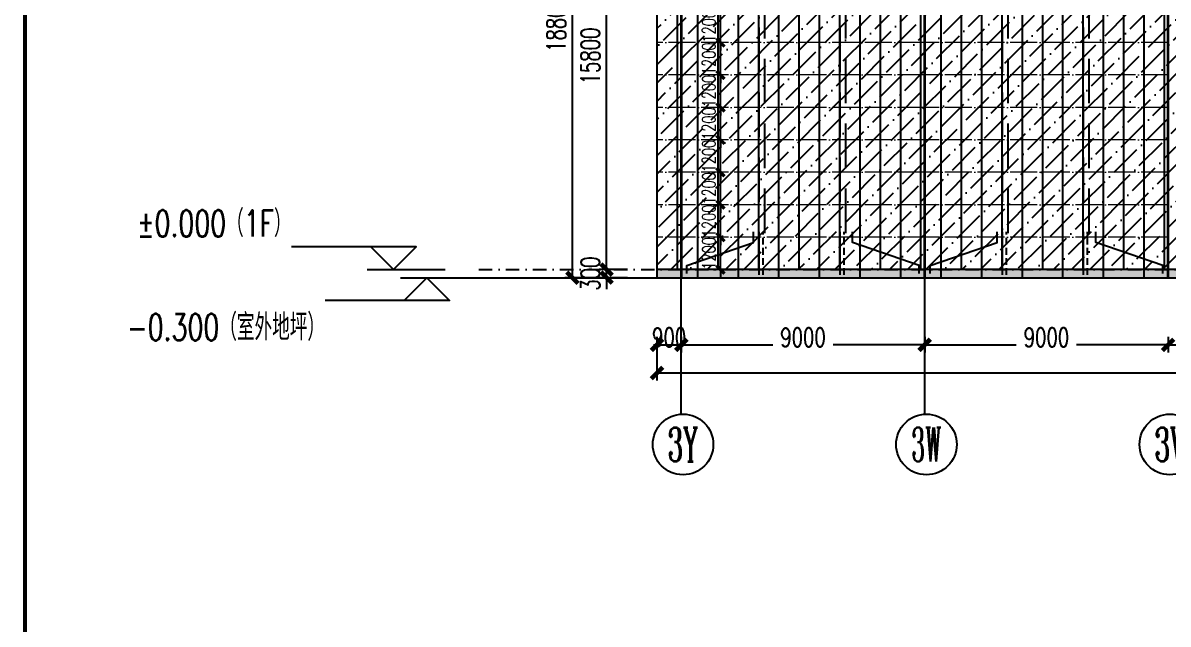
# Model space of a CAD drawing. Extents: x -2072575 to 87763, y -155913 to 742026.
# Drawn here: x -158687 to -116342, y 490101 to 512339 of the extents above; entities that cross this region are included whole.
import ezdxf
from ezdxf.enums import TextEntityAlignment as Align

# ---------------------------------------------------------------- set-up
doc = ezdxf.new("R2010")
doc.units = 0
doc.header["$LTSCALE"] = 1000
for name, pattern in [('CENTER', [2, 1.25, -0.25, 0.25, -0.25]), ('DASHDOT', [1, 0.5, -0.25, 0, -0.25]), ('DASHED', [0.75, 0.5, -0.25]), ('DOT', [0.25, 0, -0.25]), ('DOTE', [2.42, 2, -0.2, 0.02, -0.2])]:
    doc.linetypes.add(name, pattern=pattern)
doc.layers.get('Defpoints').update_dxf_attribs({"color": 210})
for name, color, linetype in [('!ZN1-填充-8', 8, 'Continuous'), ('0-cxFrame', 155, 'Continuous'), ('12圆钢+30钢套管撑杆', 3, 'Continuous'), ('12圆钢斜拉条', 30, 'Continuous'), ('12圆钢直拉条', 22, 'Continuous'), ('3符号', 3, 'Continuous'), ('3铝板幕墙', 3, 'Continuous'), ('A-LIN-V', 9, 'Continuous'), ('A-云线', 50, 'Continuous'), ('AS-WALL', 40, 'Continuous'), ('DIM', 173, 'Continuous'), ('DOT', 8, 'DOT'), ('DOTE', 1, 'CENTER'), ('压型钢板', 23, 'Continuous')]:
    doc.layers.add(name, color=color, linetype=linetype)
for name, color, linetype, lineweight in [('0-cxText', 131, 'Continuous', 25), ('冷弯薄壁C型钢 250x75x20x3.0', 51, 'DOTE', 0), ('梁', 4, 'Continuous', 18)]:
    doc.layers.add(name, color=color, linetype=linetype, lineweight=lineweight)
doc.styles.add('_TCH_AXIS', font='COMPLEX', dxfattribs={"bigfont": 'GBCBIG'})
doc.styles.add('cx_tuming', font='simhei.ttf')
doc.styles.add('cx_tuqian1', font='')
doc.styles.add('DHTEXT-1', font='romans.shx', dxfattribs={"width": 0.7, "bigfont": 'chinese.shx'})
doc.styles.add('卓越符号', font='ROMANS.shx', dxfattribs={"width": 0.7, "bigfont": 'CHINESE.shx'})
doc.styles.add('黑体', font='simhei.ttf', dxfattribs={"height": 12})
doc.styles.get('cx_tuqian1').set_extended_font_data('SimSun')
doc.dimstyles.new('ZN200', dxfattribs={"dimscale": 200, "dimtxt": 2.5, "dimasz": 1.5, "dimexe": 1, "dimexo": 2, "dimgap": 0.9, "dimtad": 1, "dimdec": 0, "dimdsep": 46, "dimtxsty": 'DHTEXT-1', "dimblk": 'ARCHTICK', "dimcen": 2.5, "dimclrd": 173, "dimclre": 173, "dimclrt": 7, "dimazin": 2, "dimtfac": 1, "dimtdec": 0, "dimtix": 1, "dimtmove": 2, "dimatfit": 3, "dimfxl": 0, "dimtolj": 1, "dimtzin": 0, "dimarcsym": 0})
doc.dimstyles.new('ZN280', dxfattribs={"dimscale": 280, "dimtxt": 2.5, "dimasz": 1.5, "dimexe": 1, "dimexo": 2, "dimgap": 0.9, "dimtad": 1, "dimdec": 0, "dimdsep": 46, "dimtxsty": 'DHTEXT-1', "dimblk": 'ARCHTICK', "dimcen": 2.5, "dimclrd": 173, "dimclre": 173, "dimclrt": 7, "dimazin": 2, "dimtfac": 1, "dimtdec": 0, "dimtix": 1, "dimtmove": 2, "dimatfit": 3, "dimfxl": 0, "dimarcsym": 0})

# ---------------------------------------------------------------- blocks, each defined once
blk = doc.blocks.new('20250905101245')
at = {"layer": '!ZN1-填充-8'}
h = blk.add_hatch(dxfattribs=at)
h.set_pattern_fill('ANSI36', color=252, scale=300, style=0)
h.set_pattern_definition([(45, (119669.48, -503214.68), (252.5697, 926.0889), [1190.625, -238.125, 0, -238.125])])
h.paths.add_polyline_path([(-900, 0), (31700, 0), (31700, 18450), (-900, 18450)])
h = blk.add_hatch(dxfattribs=at)
h.set_pattern_fill('DOTS', color=252, scale=75, style=0)
h.set_pattern_definition([(0, (134341.77, -503214.68), (59.53125, 119.0625), [0, -119.0625])])
h.paths.add_polyline_path([(-900, 0), (43003, 0), (43003, -300), (-900, -300)])
at = {"layer": '3铝板幕墙', "color": 252, "ltscale": 1000}
for p, q in [((600, 0), (600, -300)), ((2100, 0), (2100, -300)), ((3600, 0), (3600, -300)), ((5100, 0), (5100, -300)), ((6600, 0), (6600, -300)), ((8100, 0), (8100, -300)), ((9600, 0), (9600, -300)), ((11100, 0), (11100, -300)), ((12600, 0), (12600, -300)), ((14100, 0), (14100, -300)), ((15600, 0), (15600, -300)), ((17100, 0), (17100, -300))]:
    blk.add_line(p, q, dxfattribs=at)
blk.add_lwpolyline([(43003, 0), (-900, 0), (-900, -300), (43003, -300)], close=True, dxfattribs=at)
at = {"layer": 'A-LIN-V', "color": 252}
blk.add_line((-900, 18500), (-900, -300), dxfattribs=at)
at = {"layer": '压型钢板', "color": 252, "ltscale": 10}
for p, q in [((-900, 18500), (-900, 0)), ((-150, 18500), (-150, 0)), ((600, 18500), (600, 0)), ((1350, 18500), (1350, 0)), ((2100, 18500), (2100, 0)), ((2850, 18500), (2850, 0)), ((3600, 18500), (3600, 0)), ((4350, 18500), (4350, 0)), ((5100, 18500), (5100, 0)), ((5850, 18500), (5850, 0)), ((6600, 18500), (6600, 0)), ((7350, 18500), (7350, 0)), ((8100, 18500), (8100, 0)), ((8850, 18500), (8850, 0)), ((9600, 18500), (9600, 0)), ((10350, 18500), (10350, 0)), ((11100, 18500), (11100, 0)), ((11850, 18500), (11850, 0)), ((12600, 18500), (12600, 0)), ((13350, 18500), (13350, 0)), ((14100, 18500), (14100, 0)), ((14850, 18500), (14850, 0)), ((15600, 18500), (15600, 0)), ((16350, 18500), (16350, 0)), ((17100, 18500), (17100, 0)), ((17850, 18500), (17850, 0))]:
    blk.add_line(p, q, dxfattribs=at)
blk = doc.blocks.new('_ArchTick')
at = {"color": 0, "linetype": 'ByBlock', "const_width": 0.4}
blk.add_lwpolyline([(-0.5, -0.5), (0.5, 0.5)], dxfattribs=at)
blk = doc.blocks.new('*D2502')
at = {"layer": 'Defpoints', "color": 0, "ltscale": 2800, "transparency": 16777216}
for p in [(-4026, 18500), (-2693, 18500), (-2693, -300)]:
    blk.add_point(p, dxfattribs=at)
at = {"layer": 'DIM', "color": 173, "linetype": 'ByBlock', "lineweight": -2, "ltscale": 2800, "transparency": 16777216}
for p, q in [((-3253, 18500), (-4306, 18500)), ((-4026, -300), (-4026, 18500)), ((-3253, -300), (-4306, -300))]:
    blk.add_line(p, q, dxfattribs=at)
at = {"layer": 'DIM', "color": 173, "lineweight": -2, "ltscale": 2800, "transparency": 16777216, "xscale": 420, "yscale": 420, "zscale": 420}
for p, rotation in [((-4026, 18500), 90), ((-4026, -300), 270)]:
    blk.add_blockref('_ArchTick', p, dxfattribs=dict(at, rotation=rotation))
at = {"layer": 'DIM', "color": 7, "ltscale": 2800, "transparency": 16777216, "insert": (-4628, 9100), "char_height": 700, "attachment_point": 5, "rotation": 90, "style": 'DHTEXT-1'}
blk.add_mtext('18800', dxfattribs=at)
blk = doc.blocks.new('*D2503')
at = {"layer": 'Defpoints', "color": 0, "ltscale": 2800, "transparency": 16777216}
for p in [(-1428, 0), (-2761, 0), (-1428, -300)]:
    blk.add_point(p, dxfattribs=at)
at = {"layer": 'DIM', "color": 173, "linetype": 'ByBlock', "lineweight": -2, "ltscale": 2800, "transparency": 16777216}
for p, q in [((-2761, 0), (-2761, 420)), ((-1988, 0), (-3041, 0)), ((-1988, -300), (-3041, -300)), ((-2761, -300), (-2761, 0)), ((-2761, -300), (-2761, -720))]:
    blk.add_line(p, q, dxfattribs=at)
at = {"layer": 'DIM', "color": 173, "lineweight": -2, "ltscale": 2800, "transparency": 16777216, "xscale": 420, "yscale": 420, "zscale": 420}
for p, rotation in [((-2761, 0), 270), ((-2761, -300), 90)]:
    blk.add_blockref('_ArchTick', p, dxfattribs=dict(at, rotation=rotation))
at = {"layer": 'DIM', "color": 7, "ltscale": 2800, "transparency": 16777216, "insert": (-3363, -150), "char_height": 700, "attachment_point": 5, "rotation": 90, "style": 'DHTEXT-1'}
blk.add_mtext('300', dxfattribs=at)
blk = doc.blocks.new('*D2504')
at = {"layer": 'Defpoints', "color": 0, "ltscale": 2800, "transparency": 16777216}
for p in [(-2761, 15800), (-1428, 15800), (-1428, 0)]:
    blk.add_point(p, dxfattribs=at)
at = {"layer": 'DIM', "color": 173, "linetype": 'ByBlock', "lineweight": -2, "ltscale": 2800, "transparency": 16777216}
for p, q in [((-1988, 15800), (-3041, 15800)), ((-2761, 0), (-2761, 15800)), ((-1988, 0), (-3041, 0))]:
    blk.add_line(p, q, dxfattribs=at)
at = {"layer": 'DIM', "color": 173, "lineweight": -2, "ltscale": 2800, "transparency": 16777216, "xscale": 420, "yscale": 420, "zscale": 420}
for p, rotation in [((-2761, 15800), 90), ((-2761, 0), 270)]:
    blk.add_blockref('_ArchTick', p, dxfattribs=dict(at, rotation=rotation))
at = {"layer": 'DIM', "color": 7, "ltscale": 2800, "transparency": 16777216, "insert": (-3363, 7900), "char_height": 700, "attachment_point": 5, "rotation": 90, "style": 'DHTEXT-1'}
blk.add_mtext('15800', dxfattribs=at)
blk = doc.blocks.new('*D2507')
at = {"layer": 'Defpoints', "color": 0, "ltscale": 2800, "transparency": 16777216}
for p in [(-900, -1926), (184800, -1926), (184800, -3824)]:
    blk.add_point(p, dxfattribs=at)
at = {"layer": 'DIM', "color": 173, "linetype": 'ByBlock', "lineweight": -2, "ltscale": 2800, "transparency": 16777216}
for p, q in [((-900, -2486), (-900, -4104)), ((184800, -2486), (184800, -4104)), ((-900, -3824), (90403, -3824)), ((184800, -3824), (93497, -3824))]:
    blk.add_line(p, q, dxfattribs=at)
at = {"layer": 'DIM', "color": 173, "lineweight": -2, "ltscale": 2800, "transparency": 16777216, "xscale": 420, "yscale": 420, "zscale": 420, "rotation": 180}
blk.add_blockref('_ArchTick', (-900, -3824), dxfattribs=at)
at = {"layer": 'DIM', "color": 173, "lineweight": -2, "ltscale": 2800, "transparency": 16777216, "xscale": 420, "yscale": 420, "zscale": 420}
blk.add_blockref('_ArchTick', (184800, -3824), dxfattribs=at)
at = {"layer": 'DIM', "color": 7, "ltscale": 2800, "transparency": 16777216, "insert": (91950, -3549), "char_height": 700, "attachment_point": 5, "style": 'DHTEXT-1'}
blk.add_mtext('185700', dxfattribs=at)
blk = doc.blocks.new('*D2513')
at = {"layer": 'Defpoints', "color": 0, "ltscale": 2800, "transparency": 16777216}
for p in [(-900, -1926), (0, -1926), (0, -2784)]:
    blk.add_point(p, dxfattribs=at)
at = {"layer": 'DIM', "color": 173, "linetype": 'ByBlock', "lineweight": -2, "ltscale": 2800, "transparency": 16777216}
for p, q in [((-900, -2486), (-900, -3064)), ((0, -2486), (0, -3064)), ((-900, -2784), (0, -2784))]:
    blk.add_line(p, q, dxfattribs=at)
at = {"layer": 'DIM', "color": 173, "lineweight": -2, "ltscale": 2800, "transparency": 16777216, "xscale": 420, "yscale": 420, "zscale": 420, "rotation": 180}
blk.add_blockref('_ArchTick', (-900, -2784), dxfattribs=at)
at = {"layer": 'DIM', "color": 173, "lineweight": -2, "ltscale": 2800, "transparency": 16777216, "xscale": 420, "yscale": 420, "zscale": 420}
blk.add_blockref('_ArchTick', (0, -2784), dxfattribs=at)
at = {"layer": 'DIM', "color": 7, "ltscale": 2800, "transparency": 16777216, "insert": (-450, -2509), "char_height": 700, "attachment_point": 5, "style": 'DHTEXT-1'}
blk.add_mtext('900', dxfattribs=at)
blk = doc.blocks.new('*D2514')
at = {"layer": 'Defpoints', "color": 0, "ltscale": 2800, "transparency": 16777216}
for p in [(0, -1926), (9000, -1926), (9000, -2784)]:
    blk.add_point(p, dxfattribs=at)
at = {"layer": 'DIM', "color": 173, "linetype": 'ByBlock', "lineweight": -2, "ltscale": 2800, "transparency": 16777216}
for p, q in [((0, -2486), (0, -3064)), ((9000, -2486), (9000, -3064)), ((0, -2784), (3385, -2784)), ((9000, -2784), (5615, -2784))]:
    blk.add_line(p, q, dxfattribs=at)
at = {"layer": 'DIM', "color": 173, "lineweight": -2, "ltscale": 2800, "transparency": 16777216, "xscale": 420, "yscale": 420, "zscale": 420, "rotation": 180}
blk.add_blockref('_ArchTick', (0, -2784), dxfattribs=at)
at = {"layer": 'DIM', "color": 173, "lineweight": -2, "ltscale": 2800, "transparency": 16777216, "xscale": 420, "yscale": 420, "zscale": 420}
blk.add_blockref('_ArchTick', (9000, -2784), dxfattribs=at)
at = {"layer": 'DIM', "color": 7, "ltscale": 2800, "transparency": 16777216, "insert": (4500, -2509), "char_height": 700, "attachment_point": 5, "style": 'DHTEXT-1'}
blk.add_mtext('9000', dxfattribs=at)
blk = doc.blocks.new('*D2515')
at = {"layer": 'Defpoints', "color": 0, "ltscale": 2800, "transparency": 16777216}
for p in [(9000, -1926), (18000, -1926), (18000, -2784)]:
    blk.add_point(p, dxfattribs=at)
at = {"layer": 'DIM', "color": 173, "linetype": 'ByBlock', "lineweight": -2, "ltscale": 2800, "transparency": 16777216}
for p, q in [((9000, -2486), (9000, -3064)), ((18000, -2486), (18000, -3064)), ((9000, -2784), (12385, -2784)), ((18000, -2784), (14615, -2784))]:
    blk.add_line(p, q, dxfattribs=at)
at = {"layer": 'DIM', "color": 173, "lineweight": -2, "ltscale": 2800, "transparency": 16777216, "xscale": 420, "yscale": 420, "zscale": 420, "rotation": 180}
blk.add_blockref('_ArchTick', (9000, -2784), dxfattribs=at)
at = {"layer": 'DIM', "color": 173, "lineweight": -2, "ltscale": 2800, "transparency": 16777216, "xscale": 420, "yscale": 420, "zscale": 420}
blk.add_blockref('_ArchTick', (18000, -2784), dxfattribs=at)
at = {"layer": 'DIM', "color": 7, "ltscale": 2800, "transparency": 16777216, "insert": (13500, -2509), "char_height": 700, "attachment_point": 5, "style": 'DHTEXT-1'}
blk.add_mtext('9000', dxfattribs=at)
blk = doc.blocks.new('*D2516')
at = {"layer": 'Defpoints', "color": 0, "ltscale": 2800, "transparency": 16777216}
for p in [(18000, -1926), (31000, -1926), (31000, -2784)]:
    blk.add_point(p, dxfattribs=at)
at = {"layer": 'DIM', "color": 173, "linetype": 'ByBlock', "lineweight": -2, "ltscale": 2800, "transparency": 16777216}
for p, q in [((18000, -2486), (18000, -3064)), ((31000, -2486), (31000, -3064)), ((18000, -2784), (23186, -2784)), ((31000, -2784), (25814, -2784))]:
    blk.add_line(p, q, dxfattribs=at)
at = {"layer": 'DIM', "color": 173, "lineweight": -2, "ltscale": 2800, "transparency": 16777216, "xscale": 420, "yscale": 420, "zscale": 420, "rotation": 180}
blk.add_blockref('_ArchTick', (18000, -2784), dxfattribs=at)
at = {"layer": 'DIM', "color": 173, "lineweight": -2, "ltscale": 2800, "transparency": 16777216, "xscale": 420, "yscale": 420, "zscale": 420}
blk.add_blockref('_ArchTick', (31000, -2784), dxfattribs=at)
at = {"layer": 'DIM', "color": 7, "ltscale": 2800, "transparency": 16777216, "insert": (24500, -2509), "char_height": 700, "attachment_point": 5, "style": 'DHTEXT-1'}
blk.add_mtext('13000', dxfattribs=at)
blk = doc.blocks.new('卓越-轴号')
blk.add_circle((0, 0), 4)
at = {"color": 0, "style": '_TCH_AXIS', "width": 1.041667, "flags": 8}
blk.add_attdef('A', text='', height=4.48, dxfattribs=at).set_placement((-2, -2.24), (2, -2.24), align=Align.FIT)
blk = doc.blocks.new('*U226')
at = {"ltscale": 10}
blk.add_line((3.48, 0), (-6.85, 0), dxfattribs=at)
blk.add_lwpolyline([(3, 3), (0, 0), (-3, 3), (13.45, 3)])
at = {"color": 0, "style": '卓越符号', "width": 0.7, "flags": 8}
blk.add_attdef('±0.000', text='', height=3.5, dxfattribs=at).set_placement((13.45, 4.35), align=Align.RIGHT)
blk = doc.blocks.new('*U227')
at = {"ltscale": 10}
blk.add_line((3.48, 0), (-6.85, 0), dxfattribs=at)
blk.add_lwpolyline([(3, -3), (0, 0), (-3, -3), (13.45, -3)])
at = {"color": 0, "style": '卓越符号', "width": 0.7, "flags": 8}
blk.add_attdef('±0.000', text='', height=3.5, dxfattribs=at).set_placement((13.45, -7.85), align=Align.RIGHT)
blk = doc.blocks.new('TK22.A1 L(Dragon)')
at = {"layer": '0-cxFrame', "const_width": 0.5}
blk.add_lwpolyline([(-80, 10), (-821, 10), (-821, 584), (-80, 584)], close=True, dxfattribs=at)
at = {"style": '黑体', "flags": 4}
blk.add_attdef('图幅', text='', height=3.3, dxfattribs=at).set_placement((-40, 3), align=Align.RIGHT)
at = {"layer": '0-cxText', "flags": 4}
for tag, height, style, p in [('建设单位', 3.5, 'cx_tuming', (-45, 240)), ('项目名称', 3.5, 'cx_tuming', (-45, 210)), ('子项名称', 3.5, 'cx_tuming', (-45, 180)), ('工程编号', 3.3, 'cx_tuqian1', (-35, 165)), ('图名1', 3.5, 'cx_tuming', (-45, 87)), ('图名2', 3.5, 'cx_tuming', (-45, 79)), ('图名3', 3.5, 'cx_tuming', (-45, 71)), ('出图日期', 3.3, 'cx_tuqian1', (-39, 60)), ('专业', 3.3, 'cx_tuqian1', (-55, 52)), ('图号', 3.3, 'cx_tuqian1', (-55, 44)), ('版次', 3.3, 'cx_tuqian1', (-20, 44))]:
    blk.add_attdef(tag, text='', height=height, dxfattribs=dict(at, style=style)).set_placement(p, align=Align.MIDDLE)
at = {"layer": 'Defpoints', "color": 6, "flags": 4}
for tag, height, style, p in [('tufu', 3.3, '黑体', (-12, 12)), ('dwfname', 4, 'cx_tuqian1', (-80, 3))]:
    blk.add_attdef(tag, text='', height=height, dxfattribs=dict(at, style=style)).set_placement(p, align=Align.RIGHT)
blk = doc.blocks.new('*D3690')
at = {"layer": 'Defpoints', "color": 0, "ltscale": 10, "transparency": 16777216}
for p in [(-132892, 512814), (-132756, 512814), (-132756, 511614)]:
    blk.add_point(p, dxfattribs=at)
at = {"layer": 'DIM', "color": 173, "linetype": 'ByBlock', "lineweight": -2, "ltscale": 10, "transparency": 16777216}
for p, q in [((-133156, 512814), (-133092, 512814)), ((-132892, 512814), (-132892, 513114)), ((-132892, 511614), (-132892, 512814)), ((-133156, 511614), (-133092, 511614)), ((-132892, 511614), (-132892, 511314))]:
    blk.add_line(p, q, dxfattribs=at)
at = {"layer": 'DIM', "color": 173, "lineweight": -2, "ltscale": 10, "transparency": 16777216, "xscale": 300, "yscale": 300, "zscale": 300}
for p, rotation in [((-132892, 512814), 270), ((-132892, 511614), 90)]:
    blk.add_blockref('_ArchTick', p, dxfattribs=dict(at, rotation=rotation))
at = {"layer": 'DIM', "color": 7, "ltscale": 10, "transparency": 16777216, "insert": (-133322, 512214), "char_height": 500, "attachment_point": 5, "rotation": 90, "style": 'DHTEXT-1'}
blk.add_mtext('\\A1;1200', dxfattribs=at)
blk = doc.blocks.new('*D3694')
at = {"layer": 'Defpoints', "color": 0, "ltscale": 10, "transparency": 16777216}
for p in [(-132892, 511614), (-132756, 511614), (-132756, 510414)]:
    blk.add_point(p, dxfattribs=at)
at = {"layer": 'DIM', "color": 173, "linetype": 'ByBlock', "lineweight": -2, "ltscale": 10, "transparency": 16777216}
for p, q in [((-133156, 511614), (-133092, 511614)), ((-132892, 511614), (-132892, 511914)), ((-132892, 510414), (-132892, 511614)), ((-133156, 510414), (-133092, 510414)), ((-132892, 510414), (-132892, 510114))]:
    blk.add_line(p, q, dxfattribs=at)
at = {"layer": 'DIM', "color": 173, "lineweight": -2, "ltscale": 10, "transparency": 16777216, "xscale": 300, "yscale": 300, "zscale": 300}
for p, rotation in [((-132892, 511614), 270), ((-132892, 510414), 90)]:
    blk.add_blockref('_ArchTick', p, dxfattribs=dict(at, rotation=rotation))
at = {"layer": 'DIM', "color": 7, "ltscale": 10, "transparency": 16777216, "insert": (-133322, 511014), "char_height": 500, "attachment_point": 5, "rotation": 90, "style": 'DHTEXT-1'}
blk.add_mtext('\\A1;1200', dxfattribs=at)
blk = doc.blocks.new('*D3695')
at = {"layer": 'Defpoints', "color": 0, "ltscale": 10, "transparency": 16777216}
for p in [(-132892, 510414), (-132756, 510414), (-132756, 509214)]:
    blk.add_point(p, dxfattribs=at)
at = {"layer": 'DIM', "color": 173, "linetype": 'ByBlock', "lineweight": -2, "ltscale": 10, "transparency": 16777216}
for p, q in [((-132892, 510414), (-132892, 510714)), ((-133156, 510414), (-133092, 510414)), ((-132892, 509214), (-132892, 510414)), ((-133156, 509214), (-133092, 509214)), ((-132892, 509214), (-132892, 508914))]:
    blk.add_line(p, q, dxfattribs=at)
at = {"layer": 'DIM', "color": 173, "lineweight": -2, "ltscale": 10, "transparency": 16777216, "xscale": 300, "yscale": 300, "zscale": 300}
for p, rotation in [((-132892, 510414), 270), ((-132892, 509214), 90)]:
    blk.add_blockref('_ArchTick', p, dxfattribs=dict(at, rotation=rotation))
at = {"layer": 'DIM', "color": 7, "ltscale": 10, "transparency": 16777216, "insert": (-133322, 509814), "char_height": 500, "attachment_point": 5, "rotation": 90, "style": 'DHTEXT-1'}
blk.add_mtext('\\A1;1200', dxfattribs=at)
blk = doc.blocks.new('*D3689')
at = {"layer": 'Defpoints', "color": 0, "ltscale": 10, "transparency": 16777216}
for p in [(-132892, 509214), (-132756, 509214), (-132756, 508014)]:
    blk.add_point(p, dxfattribs=at)
at = {"layer": 'DIM', "color": 173, "linetype": 'ByBlock', "lineweight": -2, "ltscale": 10, "transparency": 16777216}
for p, q in [((-132892, 509214), (-132892, 509514)), ((-133156, 509214), (-133092, 509214)), ((-132892, 508014), (-132892, 509214)), ((-133156, 508014), (-133092, 508014)), ((-132892, 508014), (-132892, 507714))]:
    blk.add_line(p, q, dxfattribs=at)
at = {"layer": 'DIM', "color": 173, "lineweight": -2, "ltscale": 10, "transparency": 16777216, "xscale": 300, "yscale": 300, "zscale": 300}
for p, rotation in [((-132892, 509214), 270), ((-132892, 508014), 90)]:
    blk.add_blockref('_ArchTick', p, dxfattribs=dict(at, rotation=rotation))
at = {"layer": 'DIM', "color": 7, "ltscale": 10, "transparency": 16777216, "insert": (-133322, 508614), "char_height": 500, "attachment_point": 5, "rotation": 90, "style": 'DHTEXT-1'}
blk.add_mtext('\\A1;1200', dxfattribs=at)
blk = doc.blocks.new('*D3693')
at = {"layer": 'Defpoints', "color": 0, "ltscale": 10, "transparency": 16777216}
for p in [(-132892, 508014), (-132756, 508014), (-132756, 506814)]:
    blk.add_point(p, dxfattribs=at)
at = {"layer": 'DIM', "color": 173, "linetype": 'ByBlock', "lineweight": -2, "ltscale": 10, "transparency": 16777216}
for p, q in [((-132892, 508014), (-132892, 508314)), ((-133156, 508014), (-133092, 508014)), ((-132892, 506814), (-132892, 508014)), ((-133156, 506814), (-133092, 506814)), ((-132892, 506814), (-132892, 506514))]:
    blk.add_line(p, q, dxfattribs=at)
at = {"layer": 'DIM', "color": 173, "lineweight": -2, "ltscale": 10, "transparency": 16777216, "xscale": 300, "yscale": 300, "zscale": 300}
for p, rotation in [((-132892, 508014), 270), ((-132892, 506814), 90)]:
    blk.add_blockref('_ArchTick', p, dxfattribs=dict(at, rotation=rotation))
at = {"layer": 'DIM', "color": 7, "ltscale": 10, "transparency": 16777216, "insert": (-133322, 507414), "char_height": 500, "attachment_point": 5, "rotation": 90, "style": 'DHTEXT-1'}
blk.add_mtext('\\A1;1200', dxfattribs=at)
blk = doc.blocks.new('*D3691')
at = {"layer": 'Defpoints', "color": 0, "ltscale": 10, "transparency": 16777216}
for p in [(-132892, 506814), (-132756, 506814), (-132756, 505614)]:
    blk.add_point(p, dxfattribs=at)
at = {"layer": 'DIM', "color": 173, "linetype": 'ByBlock', "lineweight": -2, "ltscale": 10, "transparency": 16777216}
for p, q in [((-132892, 506814), (-132892, 507114)), ((-133156, 506814), (-133092, 506814)), ((-132892, 505614), (-132892, 506814)), ((-133156, 505614), (-133092, 505614)), ((-132892, 505614), (-132892, 505314))]:
    blk.add_line(p, q, dxfattribs=at)
at = {"layer": 'DIM', "color": 173, "lineweight": -2, "ltscale": 10, "transparency": 16777216, "xscale": 300, "yscale": 300, "zscale": 300}
for p, rotation in [((-132892, 506814), 270), ((-132892, 505614), 90)]:
    blk.add_blockref('_ArchTick', p, dxfattribs=dict(at, rotation=rotation))
at = {"layer": 'DIM', "color": 7, "ltscale": 10, "transparency": 16777216, "insert": (-133322, 506214), "char_height": 500, "attachment_point": 5, "rotation": 90, "style": 'DHTEXT-1'}
blk.add_mtext('\\A1;1200', dxfattribs=at)
blk = doc.blocks.new('*D3688')
at = {"layer": 'Defpoints', "color": 0, "ltscale": 10, "transparency": 16777216}
for p in [(-132892, 505614), (-132756, 505614), (-132756, 504414)]:
    blk.add_point(p, dxfattribs=at)
at = {"layer": 'DIM', "color": 173, "linetype": 'ByBlock', "lineweight": -2, "ltscale": 10, "transparency": 16777216}
for p, q in [((-133156, 505614), (-133092, 505614)), ((-132892, 505614), (-132892, 505914)), ((-132892, 504414), (-132892, 505614)), ((-133156, 504414), (-133092, 504414)), ((-132892, 504414), (-132892, 504114))]:
    blk.add_line(p, q, dxfattribs=at)
at = {"layer": 'DIM', "color": 173, "lineweight": -2, "ltscale": 10, "transparency": 16777216, "xscale": 300, "yscale": 300, "zscale": 300}
for p, rotation in [((-132892, 505614), 270), ((-132892, 504414), 90)]:
    blk.add_blockref('_ArchTick', p, dxfattribs=dict(at, rotation=rotation))
at = {"layer": 'DIM', "color": 7, "ltscale": 10, "transparency": 16777216, "insert": (-133322, 505014), "char_height": 500, "attachment_point": 5, "rotation": 90, "style": 'DHTEXT-1'}
blk.add_mtext('\\A1;1200', dxfattribs=at)
blk = doc.blocks.new('*D3692')
at = {"layer": 'Defpoints', "color": 0, "ltscale": 10, "transparency": 16777216}
for p in [(-132892, 504414), (-132756, 504414), (-132756, 503214)]:
    blk.add_point(p, dxfattribs=at)
at = {"layer": 'DIM', "color": 173, "linetype": 'ByBlock', "lineweight": -2, "ltscale": 10, "transparency": 16777216}
for p, q in [((-133156, 504414), (-133092, 504414)), ((-132892, 504414), (-132892, 504714)), ((-132892, 503214), (-132892, 504414)), ((-133156, 503214), (-133092, 503214)), ((-132892, 503214), (-132892, 502914))]:
    blk.add_line(p, q, dxfattribs=at)
at = {"layer": 'DIM', "color": 173, "lineweight": -2, "ltscale": 10, "transparency": 16777216, "xscale": 300, "yscale": 300, "zscale": 300}
for p, rotation in [((-132892, 504414), 270), ((-132892, 503214), 90)]:
    blk.add_blockref('_ArchTick', p, dxfattribs=dict(at, rotation=rotation))
at = {"layer": 'DIM', "color": 7, "ltscale": 10, "transparency": 16777216, "insert": (-133322, 503814), "char_height": 500, "attachment_point": 5, "rotation": 90, "style": 'DHTEXT-1'}
blk.add_mtext('\\A1;1200', dxfattribs=at)
blk = doc.blocks.new('20250821140411')
at = {"layer": 'DOT', "linetype": 'DASHDOT'}
blk.add_line((-7489.1, 0), (190989.5, 0), dxfattribs=at)
at = {"layer": 'DOTE', "ltscale": 280}
for p, q in [((0, -5350), (0, 21247.6)), ((9000, -5350), (9000, 21247.6))]:
    blk.add_line(p, q, dxfattribs=at)
at = {"layer": '3符号', "color": 7}
ref = blk.add_blockref('*U226', (-10643, 0), dxfattribs=dict(at, xscale=-280, yscale=280, zscale=280))
ref.add_attrib('±0.000', '±0.000（1F）', dxfattribs={"layer": '0', "color": 0, "height": 980, "style": '卓越符号', "width": 0.7}).set_placement((-14409, 1218), align=Align.RIGHT)
ref = blk.add_blockref('*U227', (-9406.9, -300), dxfattribs=dict(at, xscale=-280, yscale=280, zscale=280))
ref.add_attrib('±0.000', '-0.300（室外地坪）', dxfattribs={"layer": '0', "color": 0, "height": 980, "style": '卓越符号', "width": 0.7}).set_placement((-13172.9, -2621.8), align=Align.RIGHT)
ref = blk.add_blockref('卓越-轴号', (64.3, -6468.2), dxfattribs=dict(at, xscale=280, yscale=280, zscale=280))
ref.add_attrib('A', '3Y', dxfattribs={"layer": '0', "color": 0, "height": 1254.4, "style": '_TCH_AXIS', "width": 0.493421}).set_placement((-495.7, -7095.4), (624.3, -7095.4), align=Align.FIT)
ref = blk.add_blockref('卓越-轴号', (9064.3, -6468.2), dxfattribs=dict(at, xscale=280, yscale=280, zscale=280))
ref.add_attrib('A', '3W', dxfattribs={"layer": '0', "color": 0, "height": 1254.4, "style": '_TCH_AXIS', "width": 0.457317}).set_placement((8504.3, -7095.4), (9624.3, -7095.4), align=Align.FIT)
ref = blk.add_blockref('卓越-轴号', (18064.3, -6468.2), dxfattribs=dict(at, xscale=280, yscale=280, zscale=280))
ref.add_attrib('A', '3V', dxfattribs={"layer": '0', "color": 0, "height": 1254.4, "style": '_TCH_AXIS', "width": 0.506757}).set_placement((17504.3, -7095.4), (18624.3, -7095.4), align=Align.FIT)
at = {"layer": 'DIM', "ltscale": 2800}
for p1, p2, picture, middle in [((-2692.9, -300), (-2692.9, 18500), '*D2502', (-4628.2, 9100)), ((-1427.9, 0), (-1427.9, 15800), '*D2504', (-3363.2, 7900)), ((-1427.9, -300), (-1427.9, 0), '*D2503', (-3363.2, -150))]:
    dim = blk.add_aligned_dim(p1=p1, p2=p2, distance=1333.3, dimstyle='ZN280', dxfattribs=at)
    dim.commit()
    dim.dimension.update_dxf_attribs({"geometry": picture, "text_midpoint": middle})
for base, p1, p2, picture, middle in [((0, -2784.1), (-900, -1926.1), (0, -1926.1), '*D2513', (-450, -2509.1)), ((184800, -3824.1), (-900, -1926.1), (184800, -1926.1), '*D2507', (91950, -3549.1)), ((9000, -2784.1), (0, -1926.1), (9000, -1926.1), '*D2514', (4500, -2509.1)), ((18000, -2784.1), (9000, -1926.1), (18000, -1926.1), '*D2515', (13500, -2509.1)), ((31000, -2784.1), (18000, -1926.1), (31000, -1926.1), '*D2516', (24500, -2509.1))]:
    dim = blk.add_linear_dim(base=base, p1=p1, p2=p2, angle=0, dimstyle='ZN280', dxfattribs=at)
    dim.commit()
    dim.dimension.update_dxf_attribs({"geometry": picture, "text_midpoint": middle, "dimtype": 129})

msp = doc.modelspace()

# ---------------------------------------------------------------- linework, layer by layer
at = {"layer": 'AS-WALL'}
msp.add_line((-141830.9, 502914.7), (56647.8, 502914.7), dxfattribs=at)

# ---------------------------------------------------------------- next in the draw order: block references
at = {"layer": '12圆钢直拉条', "ltscale": 1000}
msp.add_blockref('20250905101245', (-134341.8, 503214.7), dxfattribs=at)

# ---------------------------------------------------------------- next in the draw order: linework, layer by layer
at = {"layer": '12圆钢+30钢套管撑杆', "color": 3}
for p, q in [((-131466.8, 503014.7), (-131466.8, 504614.7)), ((-128466.8, 503014.7), (-128466.8, 504614.7)), ((-122466.8, 503014.7), (-122466.8, 504614.7)), ((-119466.8, 503014.7), (-119466.8, 504614.7))]:
    msp.add_line(p, q, dxfattribs=at)
at = {"layer": '12圆钢+30钢套管撑杆', "color": 3, "linetype": 'DASHED', "ltscale": 0.5}
for p, q in [((-131316.8, 503014.7), (-131316.8, 504614.7)), ((-128316.8, 503014.7), (-128316.8, 504614.7)), ((-122316.8, 503014.7), (-122316.8, 504614.7)), ((-119316.8, 503014.7), (-119316.8, 504614.7))]:
    msp.add_line(p, q, dxfattribs=at)
at = {"layer": '12圆钢斜拉条', "ltscale": 1000}
for points in [[(-134141.8, 503064.7), (-134141.8, 503364.7), (-131666.8, 504214.7), (-131666.8, 504614.7)], [(-125541.8, 503064.7), (-125541.8, 503364.7), (-128016.8, 504214.7), (-128016.8, 504614.7)], [(-125141.8, 503064.7), (-125141.8, 503364.7), (-122666.8, 504214.7), (-122666.8, 504614.7)], [(-116541.8, 503064.7), (-116541.8, 503364.7), (-119016.8, 504214.7), (-119016.8, 504614.7)]]:
    msp.add_lwpolyline(points, dxfattribs=at)
at = {"layer": '12圆钢直拉条', "ltscale": 1000}
for p, q in [((-131266.8, 513414.7), (-131266.8, 511764.7)), ((-128266.8, 513414.7), (-128266.8, 511764.7)), ((-122266.8, 513414.7), (-122266.8, 511764.7)), ((-119266.8, 513414.7), (-119266.8, 511764.7)), ((-131466.8, 510514.7), (-131466.8, 512164.7)), ((-128466.8, 510514.7), (-128466.8, 512164.7)), ((-122466.8, 510514.7), (-122466.8, 512164.7)), ((-119466.8, 510514.7), (-119466.8, 512164.7)), ((-131266.8, 511014.7), (-131266.8, 509364.7)), ((-128266.8, 511014.7), (-128266.8, 509364.7)), ((-122266.8, 511014.7), (-122266.8, 509364.7)), ((-119266.8, 511014.7), (-119266.8, 509364.7)), ((-131466.8, 508114.7), (-131466.8, 509764.7)), ((-128466.8, 508114.7), (-128466.8, 509764.7)), ((-122466.8, 508114.7), (-122466.8, 509764.7)), ((-119466.8, 508114.7), (-119466.8, 509764.7)), ((-131266.8, 508614.7), (-131266.8, 506964.7)), ((-128266.8, 508614.7), (-128266.8, 506964.7)), ((-122266.8, 508614.7), (-122266.8, 506964.7)), ((-119266.8, 508614.7), (-119266.8, 506964.7)), ((-131466.8, 505714.7), (-131466.8, 507364.7)), ((-128466.8, 505714.7), (-128466.8, 507364.7)), ((-122466.8, 505714.7), (-122466.8, 507364.7)), ((-119466.8, 505714.7), (-119466.8, 507364.7)), ((-131266.8, 506214.7), (-131266.8, 504564.7)), ((-128266.8, 506214.7), (-128266.8, 504564.7)), ((-122266.8, 506214.7), (-122266.8, 504564.7)), ((-119266.8, 506214.7), (-119266.8, 504564.7))]:
    msp.add_line(p, q, dxfattribs=at)
at = {"layer": '冷弯薄壁C型钢 250x75x20x3.0', "ltscale": 0.5}
for p, q in [((-125341.8, 511614.7), (-135241.8, 511614.7)), ((-116341.8, 511614.7), (-125341.8, 511614.7)), ((-125341.8, 510414.7), (-135241.8, 510414.7)), ((-116341.8, 510414.7), (-125341.8, 510414.7)), ((-125341.8, 509214.7), (-135241.8, 509214.7)), ((-116341.8, 509214.7), (-125341.8, 509214.7)), ((-125341.8, 508014.7), (-135241.8, 508014.7)), ((-116341.8, 508014.7), (-125341.8, 508014.7)), ((-125341.8, 506814.7), (-135241.8, 506814.7)), ((-125341.8, 506814.7), (-135241.8, 506814.7)), ((-116341.8, 506814.7), (-125341.8, 506814.7)), ((-116341.8, 506814.7), (-125341.8, 506814.7)), ((-125341.8, 505614.7), (-135241.8, 505614.7)), ((-116341.8, 505614.7), (-125341.8, 505614.7)), ((-125341.8, 504414.7), (-135241.8, 504414.7)), ((-116341.8, 504414.7), (-125341.8, 504414.7)), ((-125341.8, 503214.7), (-135241.8, 503214.7)), ((-116341.8, 503214.7), (-125341.8, 503214.7))]:
    msp.add_line(p, q, dxfattribs=at)
at = {"layer": '梁', "ltscale": 10, "const_width": 100}
for points in [[(-134341.8, 521714.7), (-134341.8, 502914.7)], [(-125341.8, 521714.7), (-125341.8, 502914.7)], [(-125341.8, 521714.7), (-125341.8, 502914.7)], [(-116341.8, 521714.7), (-116341.8, 502914.7)]]:
    msp.add_lwpolyline(points, dxfattribs=at)

# ---------------------------------------------------------------- next in the draw order: block references
at = {"layer": '0-cxFrame', "xscale": 300, "yscale": 300, "zscale": 300}
msp.add_blockref('TK22.A1 L(Dragon)', (87688.5, 445588), dxfattribs=at)
at = {"layer": 'A-云线', "ltscale": 10}
msp.add_blockref('20250821140411', (-134341.8, 503214.7), dxfattribs=at)

# ---------------------------------------------------------------- next in the draw order: dimensions: what is measured, and where the dimension line sits
at = {"layer": 'DIM', "ltscale": 10}
for base, p1, p2, picture, middle in [((-132891.8, 512814.2), (-132756, 511614.2), (-132756, 512814.2), '*D3690', (-133321.8, 512214.2)), ((-132891.8, 511614.2), (-132756, 510414.2), (-132756, 511614.2), '*D3694', (-133321.8, 511014.2)), ((-132891.8, 510414.2), (-132756, 509214.2), (-132756, 510414.2), '*D3695', (-133321.8, 509814.2)), ((-132891.8, 509214.2), (-132756, 508014.2), (-132756, 509214.2), '*D3689', (-133321.8, 508614.2)), ((-132891.8, 508014.2), (-132756, 506814.2), (-132756, 508014.2), '*D3693', (-133321.8, 507414.2)), ((-132891.8, 506814.2), (-132756, 505614.2), (-132756, 506814.2), '*D3691', (-133321.8, 506214.2)), ((-132891.8, 505614.2), (-132756, 504414.2), (-132756, 505614.2), '*D3688', (-133321.8, 505014.2)), ((-132891.8, 504414.2), (-132756, 503214.2), (-132756, 504414.2), '*D3692', (-133321.8, 503814.2))]:
    dim = msp.add_linear_dim(base=base, p1=p1, p2=p2, angle=90, dimstyle='ZN200', override={"dimfxl": 2}, dxfattribs=at)
    dim.commit()
    dim.dimension.update_dxf_attribs({"geometry": picture, "text_midpoint": middle})

doc.saveas('drawing.dxf')
